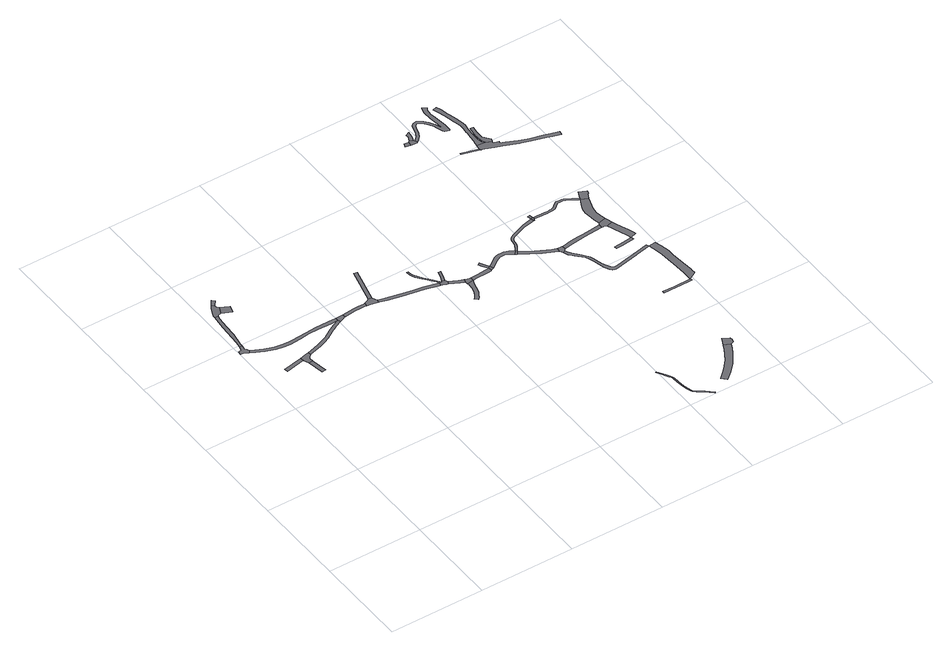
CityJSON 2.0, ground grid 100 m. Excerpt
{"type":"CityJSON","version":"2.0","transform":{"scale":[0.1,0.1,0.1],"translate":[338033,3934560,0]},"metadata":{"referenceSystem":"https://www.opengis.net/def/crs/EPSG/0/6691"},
"CityObjects":{
"road1":{"type":"Road","geometry":[{"type":"MultiSurface","lod":"1","boundaries":[[[0,1,2,3,4,5,6,7,8,9,10]]]}]},
"road2":{"type":"Road","attributes":{"RoadStructureAttribute.sectionType":"1"},"geometry":[{"type":"MultiSurface","lod":"1","boundaries":[[[11,12,13,14,7,6,15,16,17,18,19,20,21]]]}]},
"road3":{"type":"Road","attributes":{"RoadStructureAttribute.sectionType":"1"},"geometry":[{"type":"MultiSurface","lod":"1","boundaries":[[[22,23,24,25]]]}]},
"road4":{"type":"Road","attributes":{"RoadStructureAttribute.sectionType":"1"},"geometry":[{"type":"MultiSurface","lod":"1","boundaries":[[[26,27,28,29]]]}]},
"road5":{"type":"Road","geometry":[{"type":"MultiSurface","lod":"1","boundaries":[[[20,30,31,32,33,34,35,36,37,38,39,40,41,21]]]}]},
"road6":{"type":"Road","geometry":[{"type":"MultiSurface","lod":"1","boundaries":[[[29,28,42,43,44,45,46,47,48,22,25]]]}]},
"road7":{"type":"Road","attributes":{"RoadStructureAttribute.sectionType":"1"},"geometry":[{"type":"MultiSurface","lod":"1","boundaries":[[[37,49,50,38]]]}]},
"road8":{"type":"Road","geometry":[{"type":"MultiSurface","lod":"1","boundaries":[[[33,51,52,34]]]}]},
"road9":{"type":"Road","attributes":{"RoadStructureAttribute.sectionType":"1"},"geometry":[{"type":"MultiSurface","lod":"1","boundaries":[[[53,54,55,56,57,58,59,60,61,62,63,64,3,2,65,66,67,68,69,70,71,72,73,74,75]]]}]},
"road10":{"type":"Road","attributes":{"RoadStructureAttribute.sectionType":"1"},"geometry":[{"type":"MultiSurface","lod":"1","boundaries":[[[76,77,78,79,80,47,46,81,82,83,84,85,86,87,88,89,75]]]}]},
"road11":{"type":"Road","geometry":[{"type":"MultiSurface","lod":"1","boundaries":[[[89,90,91,92,93,53,75]]]}]},
"road12":{"type":"Road","attributes":{"RoadStructureAttribute.sectionType":"1"},"geometry":[{"type":"MultiSurface","lod":"1","boundaries":[[[92,94,95,96,97,98,99,100,101,93]]]}]},
"road13":{"type":"Road","geometry":[{"type":"MultiSurface","lod":"1","boundaries":[[[102,103,104,105,106,98,97,107,108]]]}]},
"road14":{"type":"Road","attributes":{"RoadStructureAttribute.sectionType":"1"},"geometry":[{"type":"MultiSurface","lod":"1","boundaries":[[[104,109,110,105]]]}]},
"road15":{"type":"Road","attributes":{"RoadStructureAttribute.sectionType":"1"},"geometry":[{"type":"MultiSurface","lod":"1","boundaries":[[[111,112,113,114,115,116,102,108,117,118,119,120,121,122,123]]]}]},
"road16":{"type":"Road","attributes":{"RoadStructureAttribute.sectionType":"1"},"geometry":[{"type":"MultiSurface","lod":"1","boundaries":[[[124,125,126,127,128,129,130,131,132,133,134,135,136,137,138,139,140,123,141]]]}]},
"road17":{"type":"Road","geometry":[{"type":"MultiSurface","lod":"1","boundaries":[[[123,122,142,143,144,145,146,147,148,149,141]]]}]},
"road18":{"type":"Road","geometry":[{"type":"MultiSurface","lod":"1","boundaries":[[[150,151,152,153,147,146]]]}]},
"road19":{"type":"Road","attributes":{"RoadStructureAttribute.sectionType":"1"},"geometry":[{"type":"MultiSurface","lod":"1","boundaries":[[[154,155,156,157,145,144,158,159,160,161,162,163,164]]]}]},
"road20":{"type":"Road","attributes":{"RoadStructureAttribute.sectionType":"1"},"geometry":[{"type":"MultiSurface","lod":"1","boundaries":[[[165,166,167,168,169,170,171,172,173,174,175,176,177,178,179,180,181,182,183,184,185,186,187,188,189,190,191]]]}]},
"road21":{"type":"Road","geometry":[{"type":"MultiSurface","lod":"1","boundaries":[[[163,191,190,192,193,194,195,164]]]}]},
"road22":{"type":"Road","attributes":{"RoadStructureAttribute.sectionType":"1"},"geometry":[{"type":"MultiSurface","lod":"1","boundaries":[[[196,197,198,199,200,201,202,203,192,190,204,205,206,207,208,209,210]]]}]},
"road23":{"type":"Road","attributes":{"RoadStructureAttribute.sectionType":"1"},"geometry":[{"type":"MultiSurface","lod":"1","boundaries":[[[211,212,213,214,215,216,217,218,219,220,221,222,223,224,225,226,227,228,229,230,231,232,233,234,235,236,237,238,239,240]]]}]},
"road24":{"type":"Road","geometry":[{"type":"MultiSurface","lod":"1","boundaries":[[[241,242,243,244,196,245]]]}]},
"road25":{"type":"Road","geometry":[{"type":"MultiSurface","lod":"1","boundaries":[[[245,196,210,246,247]]]}]},
"road26":{"type":"Road","attributes":{"RoadStructureAttribute.sectionType":"1"},"geometry":[{"type":"MultiSurface","lod":"1","boundaries":[[[248,249,250,251,252,253,254,255,256,257,258,259,260,261,262,263,264,265,266,267,268,269,270,245,247]]]}]},
"road27":{"type":"Road","geometry":[{"type":"MultiSurface","lod":"1","boundaries":[[[259,258,271,272,273,274]]]}]},
"road28":{"type":"Road","attributes":{"function":"3","RoadStructureAttribute.sectionType":"1"},"geometry":[{"type":"MultiSurface","lod":"1","boundaries":[[[275,276,277,278,279,280,281,282,283,284,285,286,287,288,289,290]]]}]},
"road29":{"type":"Road","attributes":{"RoadStructureAttribute.sectionType":"1"},"geometry":[{"type":"MultiSurface","lod":"1","boundaries":[[[291,292,293,294,273,272,295,296,297,298]]]}]},
"road30":{"type":"Road","attributes":{"RoadStructureAttribute.sectionType":"1"},"geometry":[{"type":"MultiSurface","lod":"1","boundaries":[[[299,300,301,302,303,304,305,306,307,308,309,310,259,274,311,312,313,314,315,316,317,318,319,320,321,322]]]}]},
"road31":{"type":"Road","geometry":[{"type":"MultiSurface","lod":"1","boundaries":[[[323,324,325,290,289,326,327]]]}]},
"road32":{"type":"Road","geometry":[{"type":"MultiSurface","lod":"1","boundaries":[[[297,328,329,330,331,332,333,334,298]]]}]},
"road33":{"type":"Road","geometry":[{"type":"MultiSurface","lod":"1","boundaries":[[[335,336,337,338,339,299,322]]]}]},
"road34":{"type":"Road","geometry":[{"type":"MultiSurface","lod":"1","boundaries":[[[340,341,299,339]]]}]},
"road35":{"type":"Road","attributes":{"RoadStructureAttribute.sectionType":"1"},"geometry":[{"type":"MultiSurface","lod":"1","boundaries":[[[342,343,344,345]]]}]},
"road36":{"type":"Road","attributes":{"RoadStructureAttribute.sectionType":"1"},"geometry":[{"type":"MultiSurface","lod":"1","boundaries":[[[346,347,348,349,350,351,352,353,354,355,356,357,358,359,360,361,362,363,364,365,366,367,368,369,370,330,329,371,372,373,374,375,376,377,378,379,380,381,382,383,384,385,355,386,387,388,389,390,391,392,393]]]}]},
"road37":{"type":"Road","attributes":{"RoadStructureAttribute.sectionType":"1"},"geometry":[{"type":"MultiSurface","lod":"1","boundaries":[[[394,395,396,397,398,333,332,399,400,401,402]]]}]},
"road38":{"type":"Road","attributes":{"RoadStructureAttribute.sectionType":"1"},"geometry":[{"type":"MultiSurface","lod":"1","boundaries":[[[403,404,405,406,407,408,392]]]}]},
"road39":{"type":"Road","geometry":[{"type":"MultiSurface","lod":"1","boundaries":[[[409,410,411,412,413,414,415,416,417,342,345]]]}]},
"road40":{"type":"Road","geometry":[{"type":"MultiSurface","lod":"1","boundaries":[[[418,419,420,421,422,423,417,416]]]}]},
"road41":{"type":"Road","attributes":{"RoadStructureAttribute.sectionType":"1"},"geometry":[{"type":"MultiSurface","lod":"1","boundaries":[[[338,424,425,426,427,428,429,430,431,432,433,434,435,436,437,438,439,440,441,442,443,444,445,446,447,448,449,450,451,452,453,454,455,456,457,458,459,460,461,462,463,464,465,466,339]]]}]},
"road42":{"type":"Road","attributes":{"RoadStructureAttribute.sectionType":"1"},"geometry":[{"type":"MultiSurface","lod":"1","boundaries":[[[467,468,469,470,471,472]]]}]},
"road43":{"type":"Road","geometry":[{"type":"MultiSurface","lod":"1","boundaries":[[[473,474,475,476]]]}]},
"road44":{"type":"Road","attributes":{"RoadStructureAttribute.sectionType":"1"},"geometry":[{"type":"MultiSurface","lod":"1","boundaries":[[[477,478,479,480,481,482,483,484,485,486,487,488,489,490,491,492,493,494,495,496,497,498,499,413,412,500,501,502,503,504,505,506,507,508,509,510,511,512,513,514,515,516,517,518,519,520,521,522,523,524,525,526,527]]]}]},
"road45":{"type":"Road","geometry":[{"type":"MultiSurface","lod":"1","boundaries":[[[528,529,530,531,532,533,534,394,402]]]}]},
"road46":{"type":"Road","attributes":{"function":"3","RoadStructureAttribute.sectionType":"1"},"geometry":[{"type":"MultiSurface","lod":"1","boundaries":[[[535,536,537,531,530,538,539,472,540]]]}]},
"road47":{"type":"Road","attributes":{"function":"3","RoadStructureAttribute.sectionType":"1"},"geometry":[{"type":"MultiSurface","lod":"1","boundaries":[[[445,541,542,543,544,545,546,534,533,547,548,549,550,551,552,553]]]}]},
"road48":{"type":"Road","geometry":[{"type":"MultiSurface","lod":"1","boundaries":[[[445,553,554,555,556,557,446]]]}]},
"road49":{"type":"Road","attributes":{"RoadStructureAttribute.sectionType":"1"},"geometry":[{"type":"MultiSurface","lod":"1","boundaries":[[[558,559,560,561,562,563,564,565,566,567,568,569,570,571,572,573,574,575,576,577,578,579,580,581,582,583,584,585,586,587]]]}]},
"road50":{"type":"Road","geometry":[{"type":"MultiSurface","lod":"1","boundaries":[[[588,589,590,591,592,593,594,595,596,597,598,599,600,571]]]}]},
"road51":{"type":"Road","attributes":{"RoadStructureAttribute.sectionType":"1"},"geometry":[{"type":"MultiSurface","lod":"1","boundaries":[[[601,602,603,604,605,606,607,608,609,610,611,612,613,588,571,570,473,476,614,615,616,617,618,619,620,621,622,623]]]}]}
},
"vertices":[
[34,2892,0],[50,2888,0],[86,2868,0],[103,2898,0],[93,2917,0],[79,2937,0],[83,2982,0],[57,2983,0],[45,2937,0],[13,2930,0],[9,2896,0],
[93,3408,0],[82,3289,0],[65,3042,0],[64,3020,0],[89,3017,0],[91,3035,0],[109,3155,0],[116,3286,0],[127,3404,0],[132,3440,0],[97,3444,0],
[426,2538,0],[224,2499,0],[231,2464,0],[433,2503,0],
[489,2278,0],[529,2282,0],[502,2452,0],[457,2445,0],
[142,3448,0],[158,3456,0],[166,3457,0],[173,3457,0],[212,3533,0],[193,3543,0],[189,3553,0],[187,3571,0],[159,3591,0],[141,3566,0],[109,3493,0],[100,3470,0],
[499,2467,0],[499,2485,0],[503,2500,0],[512,2511,0],[536,2533,0],[528,2566,0],[494,2557,0],
[228,3628,0],[203,3652,0],
[277,3413,0],[302,3487,0],
[1003,2808,0],[963,2807,0],[925,2806,0],[781,2808,0],[675,2804,0],[577,2793,0],[512,2787,0],[464,2786,0],[398,2791,0],[324,2803,0],[229,2835,0],[153,2870,0],[137,2839,0],[216,2803,0],[316,2769,0],[394,2756,0],[463,2751,0],[514,2752,0],[581,2758,0],[678,2769,0],[781,2773,0],[925,2771,0],[1001,2773,0],
[927,2741,0],[856,2698,0],[776,2648,0],[721,2624,0],[661,2600,0],[671,2571,0],[733,2596,0],[790,2622,0],[871,2673,0],[899,2689,0],[907,2694,0],[941,2714,0],[1007,2743,0],[1013,2746,0],
[1054,2764,0],[1082,2776,0],[1083,2776,0],[1081,2811,0],
[1206,2787,0],[1267,2792,0],[1323,2789,0],[1330,2788,0],[1335,2823,0],[1327,2824,0],[1266,2827,0],[1203,2822,0],
[1453,2798,0],[1445,2813,0],[1428,2849,0],[1394,2857,0],[1371,2840,0],[1372,2781,0],[1445,2764,0],
[1517,3210,0],[1483,3219,0],
[1901,2706,0],[1813,2723,0],[1674,2749,0],[1534,2779,0],[1504,2786,0],[1463,2796,0],[1459,2761,0],[1527,2745,0],[1667,2715,0],[1893,2672,0],[2030,2639,0],[2047,2635,0],[2054,2669,0],
[2065,2690,0],[2040,2722,0],[2003,2771,0],[1970,2812,0],[1932,2865,0],[1916,2897,0],[1909,2916,0],[1905,2957,0],[1890,2956,0],[1895,2913,0],[1902,2892,0],[1919,2857,0],[1958,2803,0],[1991,2762,0],[2027,2715,0],[2045,2690,0],[2051,2683,0],[2069,2673,0],
[2081,2623,0],[2098,2616,0],[2112,2610,0],[2127,2641,0],[2113,2671,0],[2090,2680,0],[2082,2659,0],[2071,2663,0],
[2138,2738,0],[2153,2788,0],[2129,2793,0],[2114,2743,0],
[2247,2586,0],[2245,2586,0],[2225,2595,0],[2220,2597,0],[2211,2563,0],[2231,2554,0],[2234,2553,0],[2245,2549,0],[2247,2548,0],[2255,2544,0],[2268,2578,0],
[2264,2496,0],[2264,2492,0],[2263,2472,0],[2263,2468,0],[2263,2455,0],[2262,2448,0],[2254,2402,0],[2245,2383,0],[2243,2379,0],[2223,2344,0],[2222,2342,0],[2200,2313,0],[2195,2310,0],[2210,2294,0],[2222,2280,0],[2228,2285,0],[2242,2302,0],[2244,2305,0],[2256,2326,0],[2280,2366,0],[2286,2390,0],[2297,2431,0],[2305,2460,0],[2312,2482,0],[2316,2497,0],[2331,2523,0],[2261,2511,0],
[2332,2564,0],[2317,2565,0],[2301,2568,0],[2288,2570,0],
[2537,2582,0],[2527,2578,0],[2501,2573,0],[2450,2570,0],[2421,2569,0],[2398,2567,0],[2363,2566,0],[2342,2564,0],[2343,2524,0],[2365,2526,0],[2400,2527,0],[2452,2530,0],[2506,2534,0],[2537,2539,0],[2552,2545,0],
[3289,16,0],[3214,83,0],[3157,127,0],[3131,146,0],[3123,159,0],[3112,199,0],[3101,250,0],[3093,331,0],[3089,391,0],[3082,411,0],[3070,433,0],[3046,475,0],[3011,532,0],[2999,552,0],[2990,546,0],[3024,490,0],[3036,469,0],[3060,428,0],[3072,406,0],[3078,389,0],[3082,330,0],[3087,273,0],[3090,248,0],[3101,197,0],[3113,154,0],[3123,138,0],[3128,135,0],[3150,118,0],[3207,75,0],[3280,9,0],
[2529,2645,0],[2508,2684,0],[2486,2672,0],[2507,2634,0],[2559,2593,0],
[2566,2550,0],[2580,2559,0],
[2603,2574,0],[2659,2617,0],[2687,2634,0],[2705,2640,0],[2728,2643,0],[2750,2645,0],[2762,2644,0],[2778,2638,0],[2793,2631,0],[2806,2623,0],[2842,2596,0],[2871,2636,0],[2858,2645,0],[2826,2665,0],[2819,2667,0],[2802,2673,0],[2778,2681,0],[2755,2683,0],[2726,2683,0],[2695,2679,0],[2670,2670,0],[2637,2650,0],[2581,2607,0],
[2855,2587,0],[2858,2584,0],[2884,2618,0],[2889,2624,0],
[3686,449,0],[3651,390,0],[3608,325,0],[3554,258,0],[3495,201,0],[3435,143,0],[3479,97,0],[3562,164,0],[3601,204,0],[3639,248,0],[3644,254,0],[3689,318,0],[3722,370,0],[3750,420,0],[3780,474,0],[3714,506,0],
[3160,2462,0],[3065,2509,0],[2967,2565,0],[2915,2598,0],[2956,2524,0],[3058,2470,0],[3198,2402,0],[3209,2446,0],
[3237,2912,0],[3186,2901,0],[3133,2884,0],[3065,2861,0],[2988,2825,0],[2953,2809,0],[2937,2793,0],[2926,2776,0],[2924,2764,0],[2918,2722,0],[2908,2692,0],[2889,2659,0],[2923,2678,0],[2933,2701,0],[2938,2731,0],[2944,2762,0],[2952,2777,0],[2965,2786,0],[2977,2794,0],[3073,2834,0],[3122,2853,0],[3179,2865,0],[3225,2874,0],[3244,2878,0],
[3818,550,0],[3750,582,0],[3726,532,0],[3808,484,0],[3821,520,0],
[3205,2397,0],[3220,2367,0],[3245,2379,0],[3259,2398,0],[3263,2401,0],[3261,2442,0],[3238,2441,0],
[3254,2880,0],[3253,2890,0],[3256,2892,0],[3265,2893,0],[3262,2917,0],
[3256,2956,0],[3231,2952,0],
[2909,4401,0],[2862,4410,0],[2849,4370,0],[2899,4358,0],
[4055,1519,0],[4055,1520,0],[4054,1539,0],[4049,1606,0],[4032,1783,0],[4027,1845,0],[4020,1894,0],[4011,1946,0],[3991,2008,0],[3918,1995,0],[3906,2027,0],[3742,1991,0],[3703,1982,0],[3526,1946,0],[3504,1944,0],[3479,1954,0],[3467,1968,0],[3465,1971,0],[3444,2008,0],[3427,2051,0],[3401,2147,0],[3389,2180,0],[3341,2244,0],[3327,2263,0],[3280,2325,0],[3243,2318,0],[3268,2286,0],[3281,2272,0],[3304,2248,0],[3351,2197,0],[3370,2164,0],[3386,2107,0],[3416,1991,0],[3439,1940,0],[3446,1933,0],[3461,1919,0],[3481,1912,0],[3495,1909,0],[3758,1963,0],[3761,1963,0],[3942,1902,0],[3951,1838,0],[3962,1705,0],[3964,1669,0],[3973,1514,0],[3973,1513,0],[3975,1417,0],[4057,1467,0],
[3702,2490,0],[3518,2473,0],[3461,2467,0],[3366,2457,0],[3275,2443,0],[3326,2412,0],[3480,2429,0],[3563,2439,0],[3705,2450,0],
[3800,1414,0],[3667,1416,0],[3667,1393,0],[3800,1391,0],[3934,1393,0],[3976,1393,0],
[2915,4355,0],[2940,4353,0],[2969,4357,0],[2979,4363,0],[2964,4389,0],[2960,4390,0],[2955,4396,0],[2957,4403,0],[2922,4415,0],
[2963,4422,0],[2975,4455,0],[2984,4514,0],[2944,4498,0],[2946,4468,0],[2935,4446,0],
[3271,2894,0],[3290,2894,0],[3315,2893,0],[3355,2891,0],[3361,2891,0],[3405,2889,0],[3425,2889,0],[3447,2890,0],[3468,2892,0],[3488,2896,0],[3508,2908,0],[3540,2936,0],[3559,2949,0],[3568,2953,0],[3581,2953,0],[3593,2951,0],[3615,2947,0],[3631,2944,0],[3642,2939,0],[3693,2910,0],[3744,2882,0],[3757,2875,0],[3767,2897,0],[3705,2932,0],[3653,2961,0],[3638,2968,0],[3620,2971,0],[3597,2975,0],[3582,2977,0],[3563,2977,0],[3548,2971,0],[3525,2955,0],[3494,2928,0],[3479,2919,0],[3464,2916,0],[3446,2914,0],[3433,2914,0],[3406,2913,0],[3362,2915,0],[3356,2915,0],[3316,2917,0],[3291,2918,0],[3269,2918,0],
[3757,2177,0],[3650,2166,0],[3652,2136,0],[3723,2144,0],[3855,2156,0],[3852,2188,0],
[3390,3965,0],[3212,4012,0],[3208,3995,0],[3386,3948,0],
[3271,4720,0],[3264,4707,0],[3253,4657,0],[3257,4561,0],[3263,4507,0],[3268,4460,0],[3274,4395,0],[3274,4393,0],[3273,4393,0],[3272,4394,0],[3264,4417,0],[3246,4465,0],[3244,4469,0],[3212,4527,0],[3179,4564,0],[3149,4588,0],[3124,4600,0],[3086,4593,0],[3061,4567,0],[3051,4538,0],[3031,4471,0],[3007,4429,0],[2975,4396,0],[2990,4369,0],[3031,4411,0],[3058,4459,0],[3079,4529,0],[3087,4551,0],[3101,4565,0],[3120,4569,0],[3135,4561,0],[3155,4548,0],[3172,4529,0],[3187,4512,0],[3220,4450,0],[3226,4434,0],[3238,4402,0],[3243,4388,0],[3250,4368,0],[3254,4355,0],[3264,4338,0],[3311,4327,0],[3317,4335,0],[3316,4411,0],[3310,4462,0],[3298,4547,0],[3295,4573,0],[3292,4604,0],[3293,4642,0],[3299,4674,0],[3317,4696,0],
[3719,2451,0],[3727,2452,0],[3754,2439,0],[3823,2460,0],[3808,2511,0],[3801,2536,0],[3720,2515,0],
[3908,2227,0],[3885,2290,0],[3839,2409,0],[3782,2372,0],[3838,2224,0],[3914,2210,0],
[3747,2854,0],[3713,2789,0],[3701,2753,0],[3695,2701,0],[3698,2646,0],[3706,2577,0],[3789,2581,0],[3784,2601,0],[3781,2649,0],[3783,2679,0],[3787,2711,0],[3796,2749,0],[3831,2845,0],
[3861,2905,0],[3868,2903,0],[3876,2937,0],[3801,2971,0],
[3343,4640,0],[3358,4601,0],[3382,4511,0],[3410,4398,0],[3418,4358,0],[3425,4327,0],[3426,4282,0],[3418,4215,0],[3418,4206,0],[3413,4144,0],[3407,4077,0],[3407,4071,0],[3399,4019,0],[3484,4005,0],[3464,4033,0],[3454,4062,0],[3450,4097,0],[3451,4161,0],[3459,4243,0],[3465,4306,0],[3464,4333,0],[3460,4364,0],[3449,4411,0],[3448,4417,0],[3427,4497,0],[3424,4509,0],[3415,4553,0],[3404,4596,0],[3394,4628,0],[3386,4656,0],
[3543,3982,0],[3556,4013,0],[3499,4085,0],[3501,4166,0],[3510,4237,0],[3477,4240,0],[3470,4193,0],[3466,4156,0],[3463,4131,0],[3463,4110,0],[3464,4093,0],[3472,4043,0],[3487,4011,0],
[4130,3746,0],[4049,3767,0],[3979,3787,0],[3852,3822,0],[3803,3838,0],[3777,3847,0],[3760,3852,0],[3750,3856,0],[3640,3906,0],[3590,3929,0],[3596,3948,0],[3536,3963,0],[3537,3967,0],[3401,3944,0],[3402,3944,0],[3515,3904,0],[3590,3878,0],[3736,3818,0],[3747,3814,0],[3841,3784,0],[3982,3744,0],[4039,3728,0],[4121,3705,0]
]}
